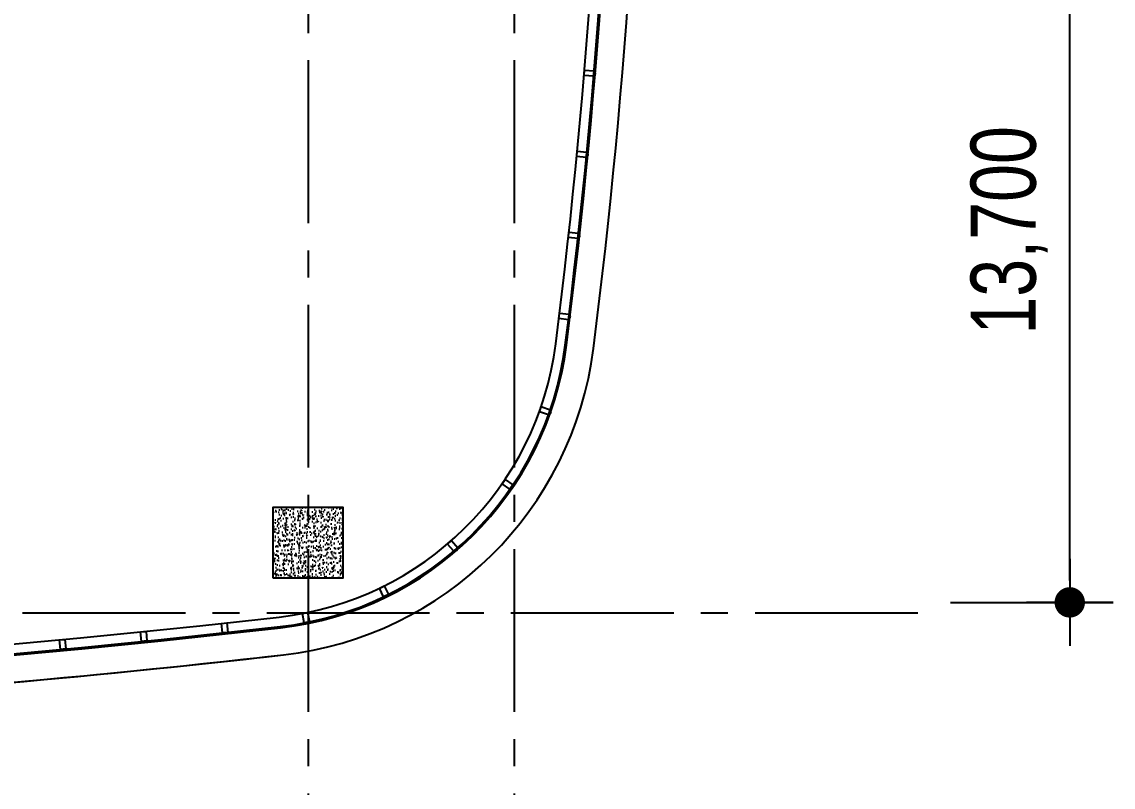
# Model space of a CAD drawing. Header units: millimetres. Extents: x 10000 to 302800, y 6800 to 229018.
# Drawn here: x 126553 to 146667, y 159135 to 173227 of the extents above; entities that cross this region are included whole.
import ezdxf

# ---------------------------------------------------------------- set-up
doc = ezdxf.new("R2010")
doc.units = ezdxf.units.MM
doc.header["$LTSCALE"] = 400
doc.header["$MEASUREMENT"] = 0
doc.linetypes.add('X-GRID_5~ROOF$0$CENTER2', pattern=[1.125, 0.75, -0.125, 0.125, -0.125])
doc.layers.get('0').update_dxf_attribs({"linetype": 'CONTINUOUS'})
for name, color, linetype in [('A-DIM1', 7, 'CONTINUOUS'), ('X-COL-8F$0$A-COL', 2, 'CONTINUOUS'), ('X-COL-8F$0$A-HAT', 252, 'CONTINUOUS'), ('X-EXT_8F$0$A-ELE3', 4, 'CONTINUOUS'), ('X-EXT_8F$0$A-ELE4', 8, 'CONTINUOUS'), ('X-EXT_8F$0$A-ELES', 252, 'CONTINUOUS'), ('X-EXT_8F$0$A-WIN', 6, 'CONTINUOUS'), ('X-frame Office 5~34F$0$A-WINF', 4, 'CONTINUOUS'), ('X-GRID_5~ROOF$0$A-CEN1', 1, 'X-GRID_5~ROOF$0$CENTER2')]:
    doc.layers.add(name, color=color, linetype=linetype)
doc.styles.add('Hrtext', font='', dxfattribs={"width": 0.8})
doc.styles.get('Hrtext').set_extended_font_data('Dotum')
doc.dimstyles.new('HEERIM(Ext)', dxfattribs={"dimtxt": 3, "dimasz": 1, "dimexe": 2, "dimexo": 1.5, "dimgap": 1, "dimtad": 1, "dimdec": 0, "dimzin": 0, "dimdsep": 46, "dimlunit": 6, "dimtxsty": 'Hrtext', "dimblk": 'dotdim1', "dimcen": 1, "dimdle": 2, "dimclrd": 256, "dimclre": 256, "dimclrt": 3, "dimadec": 0, "dimazin": 0, "dimtfac": 1, "dimtdec": 0, "dimtix": 1, "dimtmove": 2, "dimatfit": 3, "dimldrblk": 'dotdim1', "dimfxl": 2, "dimtolj": 1, "dimtzin": 0, "dimlwd": -1, "dimarcsym": 0})

# ---------------------------------------------------------------- blocks, each defined once
blk = doc.blocks.new('X-COL-8F$0$1300X1300_8~16F_C2')
at = {"layer": 'X-COL-8F$0$A-HAT'}
h = blk.add_hatch(dxfattribs=at)
h.set_pattern_fill('AR-CONC', color=256)
h.set_pattern_definition([(50, (-79048.82, -68171.2), (182.18467, -15.93909), [19.05, -209.55]), (355, (-79048.82, -68171.2), (-35.24283, 191.05664), [15.24, -167.64]), (100.451, (-79033.63, -68172.53), (146.9425, 175.1167), [16.19, -178.09]), (46.1842, (-79048.82, -68120.4), (271.07904, -42.04233), [28.575, -314.325]), (96.6356, (-79026.23, -68123.9), (237.40423, 247.42556), [24.285, -267.135]), (351.184, (-79048.82, -68120.4), (237.4046, 247.4251), [22.86, -251.46]), (21, (-79023.42, -68133.1), (151.61488, -102.26552), [19.05, -209.55]), (326, (-79023.42, -68133.1), (61.80203, 184.18797), [15.24, -167.64]), (71.4514, (-79010.78, -68141.63), (213.4165, 81.92286), [16.19, -178.09]), (37.5, (-79048.817, -68171.206), (3.088603, 84.55504), [0, -165.608, 0, -170.18, 0, -168.275]), (7.5, (-79048.82, -68171.21), (66.81966, 100.180575), [0, -97.028, 0, -161.798, 0, -64.135]), (327.5, (-79105.46, -68171.206), (135.590595, -5.728744), [0, -63.5, 0, -198.12, 0, -262.89]), (317.5, (-79130.86, -68171.21), (148.12918, 25.42649), [0, -82.55, 0, -131.572, 0, -186.69])])
h.paths.add_polyline_path([(-650, -650), (650, -650), (650, 650), (-650, 650)])
at = {"layer": 'X-COL-8F$0$A-COL'}
blk.add_lwpolyline([(-650, -650), (650, -650), (650, 650), (-650, 650)], close=True, dxfattribs=at)
blk = doc.blocks.new('X-COL-8F')
at = {"layer": 'X-COL-8F$0$A-COL'}
blk.add_blockref('X-COL-8F$0$1300X1300_8~16F_C2', (127049, 68171), dxfattribs=at)
blk = doc.blocks.new('X-frame Office 5~34F$0$frame_office(24Tglass)')
at = {"layer": 'X-frame Office 5~34F$0$A-WINF'}
for p, q in [((-50, 176), (-50, 0)), ((50, 176), (-50, 176)), ((-50, 0), (50, 0)), ((11.5, 200), (-11.5, 200)), ((-11.5, 176), (-11.5, 200)), ((11.5, 176), (11.5, 200)), ((50, 0), (50, 176))]:
    blk.add_line(p, q, dxfattribs=at)
blk = doc.blocks.new('X-frame Office 5~34F')
at = {"layer": 'X-frame Office 5~34F$0$A-WINF'}
for p, xscale, rotation in [((132141, 76824), -0.9999999999999999, 265.0861274760302), ((132007, 75330), -1, 264.3503083898181), ((131853, 73838), -0.9999999999999999, 263.6144893036058), ((131680, 72348), -0.9999999999999999, 262.8786702173936), ((131329, 70629), -1, 250.519551903597), ((130653, 69295), -0.9999999999999996, 235.701677891593), ((129658, 68178), -0.9999999999999992, 220.8838038795888), ((128410, 67353), -1.000000000000001, 206.0659298675847), ((126993, 66875), -1.000000000000001, 191.2480558555806), ((125505, 66688), -1, 186.2038259819267), ((122520, 66385), -0.9999999999999993, 185.3766491843365), ((124013, 66531), -1.000000000000001, 185.7902375831316)]:
    blk.add_blockref('X-frame Office 5~34F$0$frame_office(24Tglass)', p, dxfattribs=dict(at, xscale=xscale, rotation=rotation))
blk = doc.blocks.new('X-EXT_8F')
at = {"layer": 'X-EXT_8F$0$A-ELE3'}
blk.add_lwpolyline([(99970, 65294), (104470, 64776, 0.026596), (126595, 66105, 0.345625), (132309, 71743, 0.031644), (133249, 86571, 0.004995), (133225, 88919), (132548, 93419)], format="xyb", dxfattribs=at)
at = {"layer": 'X-EXT_8F$0$A-ELE4'}
blk.add_lwpolyline([(98470, 65322), (102970, 64771, 0.028396), (126595, 66105, 0.345625), (132309, 71743, 0.031644), (133249, 86571, 0.008188), (133186, 90419), (132451, 94919)], format="xyb", dxfattribs=at)
at = {"layer": 'X-EXT_8F$0$A-ELES', "ltscale": 10}
blk.add_lwpolyline([(132549, 86571, 0.031644), (131615, 101311, 0.345625), (126516, 106342, 0.056648), (79581, 106342, 0.345625), (74483, 101311, 0.031644), (73549, 86571, 0.031644), (74483, 71832, 0.345625), (79581, 66801, 0.056648), (126516, 66801, 0.345625), (131615, 71832, 0.031644)], format="xyb", close=True, dxfattribs=at)
at = {"layer": 'X-EXT_8F$0$A-WIN'}
for points in [[(132749, 86571, 0.031644), (131813, 101336, 0.345625), (126539, 106541, 0.056648), (79559, 106541, 0.345625), (74284, 101336, 0.031644), (73349, 86571, 0.031644), (74284, 71806, 0.345625), (79559, 66602, 0.056648), (126539, 66602, 0.345625), (131813, 71806, 0.031644)], [(132725, 86571, 0.031644), (131790, 101333, 0.345625), (126536, 106517, 0.056648), (79561, 106517, 0.345625), (74308, 101333, 0.031644), (73373, 86571, 0.031644), (74308, 71809, 0.345625), (79561, 66626, 0.056648), (126536, 66626, 0.345625), (131790, 71809, 0.031644)]]:
    blk.add_lwpolyline(points, format="xyb", close=True, dxfattribs=at)
blk.add_blockref('X-frame Office 5~34F', (0, 0))
blk = doc.blocks.new('X-GRID_5~ROOF')
at = {"layer": 'X-GRID_5~ROOF$0$A-CEN1', "ltscale": 10}
for p, q in [((127049, 117553), (127049, 58621)), ((130849, 117553), (130849, 58621))]:
    blk.add_line(p, q, dxfattribs=at)
blk.add_lwpolyline([(138288, 66871), (55382, 66871)], dxfattribs=at)
blk = doc.blocks.new('X-BASE-8F')
for name in ['X-GRID_5~ROOF', 'X-EXT_8F', 'X-COL-8F']:
    blk.add_blockref(name, (0, 0))
blk = doc.blocks.new('dotdim1')
at = {"layer": 'A-DIM1'}
for p, q in [((0, 2), (0, -2)), ((-2, 0), (2, 0))]:
    blk.add_line(p, q, dxfattribs=at)
at = {"layer": 'A-DIM1', "const_width": 0.7}
blk.add_lwpolyline([(0.35, 0, 1), (-0.35, 0, 1)], format="xyb", close=True, dxfattribs=at)
blk = doc.blocks.new('*D71')
at = {"layer": 'A-DIM1', "lineweight": -2, "transparency": 16777216}
for p, q in [((60039, -25200), (63039, -25200)), ((60039, -38900), (63039, -38900))]:
    blk.add_line(p, q, dxfattribs=at)
at = {"layer": 'A-DIM1', "transparency": 16777216}
blk.add_line((62239, -38500), (62239, -25600), dxfattribs=at)
at = {"layer": 'A-DIM1', "transparency": 16777216, "xscale": 400, "yscale": 400, "zscale": 400}
for p, rotation in [((62239, -25200), 90), ((62239, -38900), 270)]:
    blk.add_blockref('dotdim1', p, dxfattribs=dict(at, rotation=rotation))
at = {"layer": 'A-DIM1', "color": 3, "transparency": 16777216, "insert": (61123, -32050), "char_height": 1200, "attachment_point": 5, "rotation": 90, "style": 'Hrtext'}
blk.add_mtext('\\A1;13,700', dxfattribs=at)
blk = doc.blocks.new('TOWER DIM')
at = {"layer": 'A-DIM1'}
dim = blk.add_linear_dim(base=(62239, -25200), p1=(59439, -38900), p2=(59439, -25200), angle=90, dimstyle='HEERIM(Ext)', override={"dimscale": 400}, dxfattribs=at)
dim.commit()
dim.dimension.update_dxf_attribs({"geometry": '*D71', "text_midpoint": (61122.6, -32050)})

msp = doc.modelspace()

# ---------------------------------------------------------------- block references
at = {"layer": 'A-DIM1'}
msp.add_blockref('X-BASE-8F', (4779, 95466), dxfattribs=at)

# ---------------------------------------------------------------- next in the draw order: block references
msp.add_blockref('TOWER DIM', (83628, 201437), dxfattribs=at)

doc.saveas('drawing.dxf')
